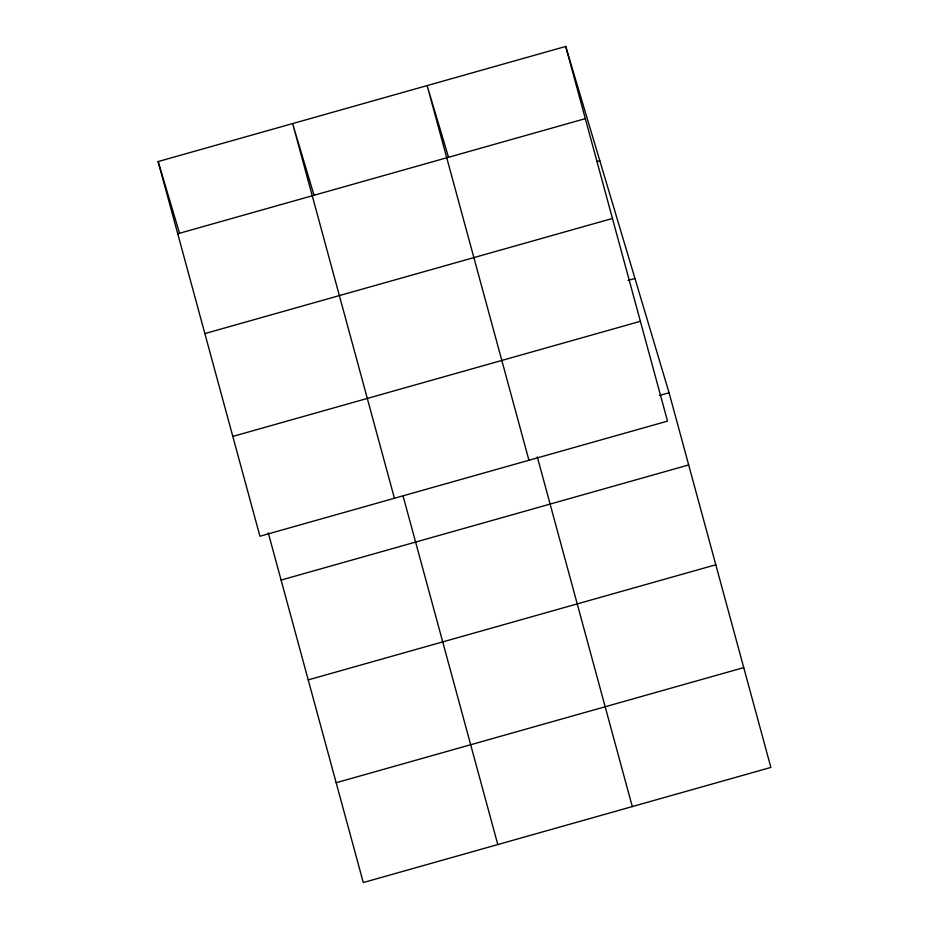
<?xml version="1.0" encoding="UTF-8"?>
<svg xmlns="http://www.w3.org/2000/svg" width="929" height="929" viewBox="0 0 929 929"><rect width="100%" height="100%" fill="white"/><g stroke="black" fill="none" stroke-linecap="round" stroke-linejoin="round"><path stroke-width="1.39" d="M565.715 46.45L667.51 421.127L259.934 536.242L158.127 161.565L565.715 46.45L669.066 392.758L770.873 767.435L363.285 882.55L268.272 532.863M177.753 233.76L585.328 118.645M597.045 161.518L599.82 160.729M204.868 333.581L612.455 218.466M628.039 280.43L634.96 278.479M232.807 436.421L640.395 321.306M659.369 395.499L669.066 392.758M281.104 580.068L688.679 464.953M308.219 679.889L715.806 564.774M336.17 782.729L743.746 667.614M448.51 157.187L427.131 85.584L528.938 460.273M314.002 195.171L292.635 123.58L394.43 498.258M158.127 161.565L179.506 233.167M537.287 456.882L632.289 806.569M403.151 496.26L497.793 844.566"/></g></svg>
